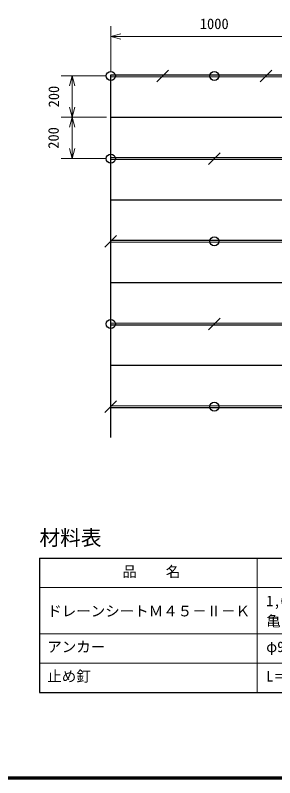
# Model space of a CAD drawing. Units: millimetres, scale not verified. Extents: x 200 to 8200, y 200 to 5838.
# Drawn here: x 4450 to 5704, y 200 to 3888 of the extents above; entities that cross this region are included whole.
import ezdxf
from ezdxf.enums import TextEntityAlignment as Align

# ---------------------------------------------------------------- set-up
doc = ezdxf.new("R2010")
doc.units = ezdxf.units.MM
doc.header["$LTSCALE"] = 20
doc.layers.add('C-MTR', color=5, linetype='Continuous')
doc.layers.add('C-MTR-TXT', color=5, linetype='Continuous')
for name, color, linetype, lineweight in [('C-MTR-FRAM', 5, 'Continuous', 25), ('C-MTR-LINE', 5, 'Continuous', 13), ('C-STR', 1, 'Continuous', 25), ('C-STR-DIM', 1, 'Continuous', 13), ('C-TTL', 2, 'Continuous', 70)]:
    doc.layers.add(name, color=color, linetype=linetype, lineweight=lineweight)
doc.styles.add('ＭＳ ゴシック', font='')
doc.styles.get('ＭＳ ゴシック').set_extended_font_data('MS Gothic')

msp = doc.modelspace()

# ---------------------------------------------------------------- linework, layer by layer
at = {"layer": 'C-MTR-FRAM'}
for p, q in [((4567.34, 1262.4), (4567.34, 611.75)), ((4567.34, 1262.4), (7974.72, 1262.4)), ((4567.34, 611.75), (7974.72, 611.75))]:
    msp.add_line(p, q, dxfattribs=at)
at = {"layer": 'C-MTR-LINE'}
for p, q in [((5619.94, 1262.4), (5619.94, 611.75)), ((4567.34, 1119.9), (7974.72, 1119.9)), ((4567.34, 896.75), (7974.72, 896.75)), ((4567.34, 754.25), (7974.72, 754.25))]:
    msp.add_line(p, q, dxfattribs=at)
at = {"layer": 'C-STR', "color": 7}
for p, q in [((5133.79, 3566.8), (5190.36, 3623.36)), ((5633.79, 3566.8), (5690.36, 3623.36)), ((4912.08, 1845.74), (4912.08, 3600.08)), ((4912.08, 3395.08), (6975.08, 3395.08)), ((5383.79, 3166.8), (5440.36, 3223.36)), ((4912.08, 2995.08), (6975.08, 2995.08)), ((4883.79, 2766.8), (4940.36, 2823.36)), ((4912.08, 2595.08), (6975.08, 2595.08)), ((5383.79, 2366.8), (5440.36, 2423.36)), ((4912.08, 2195.08), (6975.08, 2195.08)), ((4883.79, 1966.8), (4940.36, 2023.36))]:
    msp.add_line(p, q, dxfattribs=at)
at = {"layer": 'C-STR', "color": 3}
for p, q in [((6973.07, 3589.08), (4912.07, 3590.08)), ((4912.08, 3600.08), (6973.08, 3599.08)), ((6973.07, 3189.08), (4912.07, 3190.08)), ((4912.08, 3200.08), (6973.08, 3199.08)), ((6973.07, 2789.08), (4912.07, 2790.08)), ((4912.08, 2800.08), (6973.08, 2799.08)), ((4912.08, 2400.08), (6973.08, 2399.08)), ((6973.07, 2389.08), (4912.07, 2390.08)), ((4912.08, 2000.08), (6973.08, 1999.08)), ((6973.07, 1989.08), (4912.07, 1990.08))]:
    msp.add_line(p, q, dxfattribs=at)
at = {"layer": 'C-STR', "color": 7}
for centre in [(4912.08, 3595.08), (5412.08, 3595.08), (4912.08, 3195.08), (5412.08, 2795.08), (4912.08, 2395.08), (5412.08, 1995.08)]:
    msp.add_circle(centre, 22, dxfattribs=at)
at = {"layer": 'C-STR-DIM'}
for p, q in [((4912.08, 3615.08), (4912.08, 3835.08)), ((4912.08, 3786.08), (4960.37, 3799.02)), ((4912.08, 3786.08), (4960.37, 3773.14)), ((4912.08, 3786.08), (5912.08, 3786.08)), ((4912.08, 3775.08), (4912.08, 3746.08)), ((4892.08, 3595.08), (4672.08, 3595.08)), ((4725.47, 3595.08), (4712.52, 3546.78)), ((4725.47, 3595.08), (4738.41, 3546.78)), ((4725.47, 3395.08), (4725.47, 3595.08)), ((4725.47, 3395.08), (4712.52, 3443.38)), ((4725.47, 3395.08), (4738.41, 3443.38)), ((4892.08, 3395.08), (4672.08, 3395.08)), ((4725.47, 3395.08), (4712.52, 3346.78)), ((4725.47, 3195.08), (4725.47, 3395.08)), ((4725.47, 3395.08), (4738.41, 3346.78)), ((4725.47, 3195.08), (4712.52, 3243.38)), ((4725.47, 3195.08), (4738.41, 3243.38)), ((4892.08, 3195.08), (4672.08, 3195.08))]:
    msp.add_line(p, q, dxfattribs=at)
at = {"layer": 'C-TTL'}
msp.add_lwpolyline([(200, 200), (8200, 200), (8200, 5740), (200, 5740)], close=True, dxfattribs=at)

# ---------------------------------------------------------------- texts
at = {"layer": 'C-MTR', "style": 'ＭＳ ゴシック'}
msp.add_text('材料表', height=73.31, dxfattribs=at).set_placement((4567.34, 1302.4), align=Align.BOTTOM_LEFT)
at = {"layer": 'C-MTR-TXT', "style": 'ＭＳ ゴシック'}
for s, p in [('\u3000品\u3000\u3000名\u3000', (4897.74, 1156)), ('1,000×10,000', (5663.03, 1014.45)), ('ドレーンシートＭ４５－Ⅱ－Ｋ', (4605.34, 965.15)), ('亀甲金網付', (5663.03, 916.73)), ('アンカー', (4605.34, 792.25)), ('φ9 L＝200', (5663.03, 792.25)), ('止め釘', (4605.34, 649.75)), ('L＝150（プラワッシャ－併用）', (5663.03, 649.75))]:
    msp.add_text(s, height=51.32, dxfattribs=at).set_placement(p, align=Align.BOTTOM_LEFT)
at = {"layer": 'C-STR-DIM', "color": 7, "style": 'ＭＳ ゴシック'}
msp.add_text('1000', height=51.32, dxfattribs=at).set_placement((5342.08, 3806.08), align=Align.BOTTOM_LEFT)
for p in [(4677.57, 3442.58), (4676.07, 3242.58)]:
    msp.add_text('200', height=51.32, rotation=90, dxfattribs=at).set_placement(p, align=Align.BOTTOM_LEFT)

doc.saveas('drawing.dxf')
